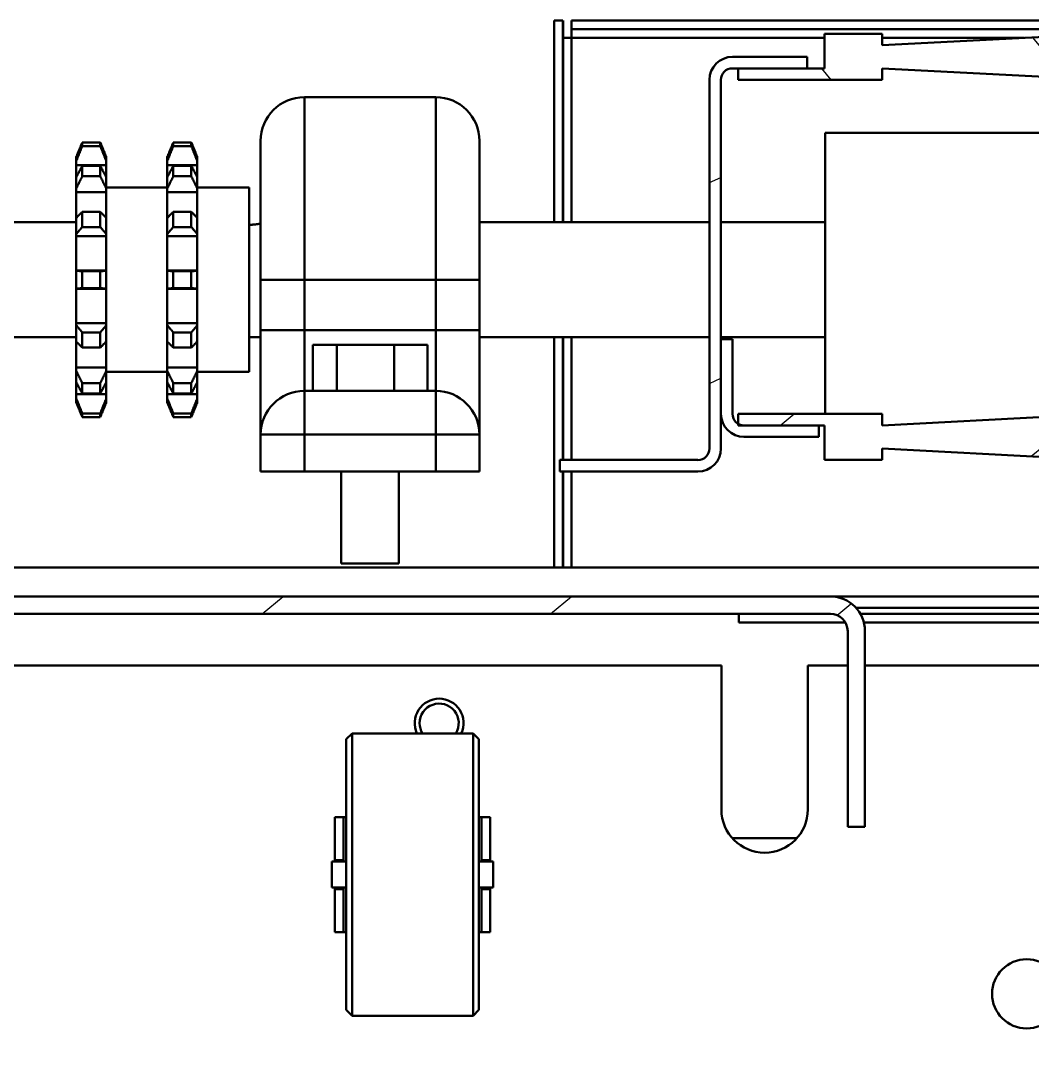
# Model space of a CAD drawing. Header units: millimetres. Extents: x 4915 to 15267, y 4787 to 10268.
# Drawn here: x 5688.2 to 5863.5, y 7438.6 to 7616.7 of the extents above; entities that cross this region are included whole.
import ezdxf

# ---------------------------------------------------------------- set-up
doc = ezdxf.new("R2010")
doc.units = ezdxf.units.MM
doc.layers.add('ハッチング', color=20, linetype='Continuous', lineweight=25)
doc.layers.add('外形線', color=7, linetype='Continuous', lineweight=50)
pattern_1 = [(39.348, (4647.53, 6298.67), (-20.0868, 24.49934), [])]

msp = doc.modelspace()

# ---------------------------------------------------------------- hatches: boundary and pattern name
at = {"layer": 'ハッチング'}
h = msp.add_hatch(dxfattribs=at)
h.set_pattern_fill('ANSI31', color=256, scale=253.44936, angle=84.348, style=0)
h.set_pattern_definition([(129.348, (4647.53, 6298.67), (-24.49934, -20.0868), [])])
h.paths.add_polyline_path([(5875.35, 7606.43), (5875.35, 7614.42), (5837.44, 7612.42), (5837.44, 7614.42), (5827.46, 7614.42), (5827.46, 7608.43), (5812.49, 7608.43), (5812.49, 7606.43), (5837.44, 7606.43), (5837.44, 7608.43)])
h = msp.add_hatch(dxfattribs=at)
h.set_pattern_fill('ANSI31', color=256, scale=253.44936, angle=-20.652, style=0)
h.set_pattern_definition([(24.348, (4647.53, 6298.67), (-13.06145, 28.8634), [])])
h.paths.add_polyline_path([(5807.5, 7542.57), (5806.92, 7541.16), (5805.51, 7540.58), (5781.56, 7540.58), (5781.56, 7538.58), (5805.51, 7538.58), (5807.5, 7539.12), (5808.96, 7540.58), (5809.5, 7542.57), (5809.5, 7606.43), (5810.08, 7607.84), (5811.49, 7608.43), (5824.46, 7608.43), (5824.46, 7610.43), (5811.49, 7610.43), (5809.5, 7609.89), (5808.04, 7608.43), (5807.5, 7606.43)])
h = msp.add_hatch(dxfattribs=at)
h.set_pattern_fill('ANSI31', color=256, scale=253.44936, angle=-5.652, style=0)
h.set_pattern_definition(pattern_1)
h.paths.add_polyline_path([(5875.35, 7540.58), (5875.35, 7548.56), (5837.44, 7546.56), (5837.44, 7548.56), (5812.49, 7548.56), (5812.49, 7546.56), (5827.46, 7546.56), (5827.46, 7540.58), (5837.44, 7540.58), (5837.44, 7542.57)])
h = msp.add_hatch(dxfattribs=at)
h.set_pattern_fill('ANSI31', color=256, scale=253.44936, angle=-5.652, style=0)
h.set_pattern_definition(pattern_1)
h.paths.add_polyline_path([(5294.31, 7510.94), (5294.35, 7511.41), (5294.46, 7511.87), (5294.64, 7512.3), (5294.89, 7512.7), (5295.19, 7513.06), (5295.55, 7513.36), (5295.96, 7513.61), (5296.39, 7513.79), (5296.85, 7513.9), (5297.32, 7513.93), (5828.46, 7513.93), (5829.95, 7513.53), (5831.05, 7512.44), (5831.45, 7510.94), (5831.45, 7477.01), (5834.44, 7477.01), (5834.44, 7510.94), (5833.99, 7513.23), (5832.69, 7515.17), (5830.75, 7516.47), (5828.46, 7516.93), (5297.32, 7516.93), (5296.38, 7516.85), (5295.46, 7516.63), (5294.59, 7516.28), (5293.78, 7515.78), (5293.06, 7515.17), (5292.45, 7514.46), (5291.96, 7513.66), (5291.6, 7512.79), (5291.38, 7511.88), (5291.3, 7510.94), (5291.3, 7423.13), (5291.38, 7422.19), (5291.6, 7421.28), (5291.96, 7420.41), (5292.45, 7419.61), (5293.06, 7418.9), (5293.78, 7418.29), (5294.59, 7417.8), (5295.46, 7417.44), (5296.38, 7417.22), (5297.32, 7417.14), (5331.43, 7417.14), (5331.43, 7420.14), (5297.32, 7420.14), (5296.85, 7420.17), (5296.39, 7420.28), (5295.96, 7420.46), (5295.55, 7420.71), (5295.19, 7421.01), (5294.89, 7421.37), (5294.64, 7421.77), (5294.46, 7422.21), (5294.35, 7422.66), (5294.31, 7423.13)])

# ---------------------------------------------------------------- linework, layer by layer
at = {"layer": '外形線'}
for p, q in [((5780.63, 7581.79), (5780.63, 7616.71)), ((5780.63, 7616.71), (5782.13, 7616.71)), ((5782.13, 7616.71), (5782.13, 7581.79)), ((5782.14, 7613.72), (5782.14, 7616.71)), ((5783.62, 7616.71), (5783.62, 7615.21)), ((5783.62, 7616.71), (5927.31, 7616.71)), ((5783.63, 7613.72), (5782.14, 7613.72)), ((5782.14, 7581.79), (5782.14, 7613.72)), ((5783.62, 7615.21), (5927.31, 7615.21)), ((5783.63, 7613.72), (5783.63, 7581.79)), ((5827.46, 7613.72), (5783.63, 7613.72)), ((5827.46, 7614.42), (5827.46, 7608.43)), ((5837.44, 7614.42), (5827.46, 7614.42)), ((5837.44, 7612.42), (5837.44, 7614.42)), ((5875.35, 7614.42), (5837.44, 7612.42)), ((5862.07, 7613.72), (5837.44, 7613.72)), ((5824.46, 7610.43), (5811.49, 7610.43)), ((5824.46, 7608.43), (5824.46, 7610.43)), ((5811.49, 7608.43), (5824.46, 7608.43)), ((5812.49, 7608.43), (5812.49, 7606.43)), ((5827.46, 7608.43), (5812.49, 7608.43)), ((5837.44, 7608.43), (5875.35, 7606.43)), ((5837.44, 7606.43), (5837.44, 7608.43)), ((5807.5, 7606.43), (5807.5, 7542.57)), ((5809.5, 7542.57), (5809.5, 7606.43)), ((5812.49, 7606.43), (5837.44, 7606.43)), ((5760.08, 7603.44), (5737.33, 7603.44)), ((5737.33, 7603.44), (5737.33, 7571.81)), ((5760.08, 7571.81), (5760.08, 7603.44)), ((5729.75, 7571.81), (5729.75, 7595.86)), ((5767.67, 7595.86), (5767.67, 7571.81)), ((5827.54, 7548.56), (5827.54, 7597.25)), ((5827.54, 7597.25), (5877.43, 7597.25)), ((5698.86, 7594.96), (5698.86, 7595.61)), ((5701.97, 7595.61), (5698.86, 7595.61)), ((5698.86, 7594.96), (5701.97, 7594.96)), ((5701.97, 7594.96), (5701.97, 7595.61)), ((5714.62, 7594.96), (5714.62, 7595.61)), ((5717.74, 7595.61), (5714.62, 7595.61)), ((5714.62, 7594.96), (5717.74, 7594.96)), ((5717.74, 7594.96), (5717.74, 7595.61)), ((5697.82, 7592.4), (5697.82, 7593.09)), ((5697.82, 7591.64), (5697.82, 7592.4)), ((5703.01, 7592.4), (5703.01, 7593.09)), ((5703.01, 7592.4), (5703.01, 7591.64)), ((5713.58, 7592.4), (5713.58, 7593.09)), ((5713.58, 7591.64), (5713.58, 7592.4)), ((5718.77, 7592.4), (5718.77, 7593.09)), ((5718.77, 7592.4), (5718.77, 7591.64)), ((5697.82, 7591.64), (5703.01, 7591.64)), ((5697.82, 7589.57), (5697.82, 7591.64)), ((5698.86, 7589.73), (5698.86, 7591.55)), ((5701.97, 7591.55), (5698.86, 7591.55)), ((5701.97, 7589.73), (5701.97, 7591.55)), ((5703.01, 7591.64), (5703.01, 7589.57)), ((5713.58, 7591.64), (5718.77, 7591.64)), ((5713.58, 7589.57), (5713.58, 7591.64)), ((5714.62, 7589.73), (5714.62, 7591.55)), ((5717.74, 7591.55), (5714.62, 7591.55)), ((5717.74, 7589.73), (5717.74, 7591.55)), ((5718.77, 7591.64), (5718.77, 7589.57)), ((5697.82, 7587.63), (5697.82, 7589.57)), ((5698.86, 7589.73), (5701.97, 7589.73)), ((5703.01, 7587.63), (5703.01, 7589.57)), ((5713.58, 7587.63), (5713.58, 7589.57)), ((5714.62, 7589.73), (5717.74, 7589.73)), ((5718.77, 7587.63), (5718.77, 7589.57)), ((5697.82, 7587), (5697.82, 7587.63)), ((5697.82, 7587), (5703.01, 7587)), ((5697.82, 7582.53), (5697.82, 7587)), ((5703.01, 7587.77), (5713.58, 7587.77)), ((5703.01, 7587.63), (5703.01, 7587)), ((5703.01, 7587), (5703.01, 7582.53)), ((5713.58, 7587), (5713.58, 7587.63)), ((5713.58, 7587), (5718.77, 7587)), ((5713.58, 7582.53), (5713.58, 7587)), ((5718.77, 7587.77), (5727.75, 7587.77)), ((5718.77, 7587.63), (5718.77, 7587)), ((5718.77, 7587), (5718.77, 7582.53)), ((5727.75, 7555.84), (5727.75, 7587.77)), ((5698.86, 7580.94), (5698.86, 7583.57)), ((5701.97, 7583.57), (5698.86, 7583.57)), ((5701.97, 7580.94), (5701.97, 7583.57)), ((5714.62, 7580.94), (5714.62, 7583.57)), ((5717.74, 7583.57), (5714.62, 7583.57)), ((5717.74, 7580.94), (5717.74, 7583.57)), ((5655.91, 7581.79), (5697.82, 7581.79)), ((5697.82, 7579.72), (5697.82, 7582.53)), ((5703.01, 7579.72), (5703.01, 7582.53)), ((5713.58, 7579.72), (5713.58, 7582.53)), ((5718.77, 7579.72), (5718.77, 7582.53)), ((5767.67, 7581.79), (5807.5, 7581.79)), ((5809.5, 7581.79), (5827.54, 7581.79)), ((5698.86, 7580.94), (5701.97, 7580.94)), ((5714.62, 7580.94), (5717.74, 7580.94)), ((5697.82, 7579.36), (5697.82, 7579.72)), ((5697.82, 7579.36), (5703.01, 7579.36)), ((5697.82, 7573.39), (5697.82, 7579.36)), ((5703.01, 7579.72), (5703.01, 7579.36)), ((5703.01, 7579.36), (5703.01, 7573.39)), ((5713.58, 7579.36), (5713.58, 7579.72)), ((5713.58, 7579.36), (5718.77, 7579.36)), ((5713.58, 7573.39), (5713.58, 7579.36)), ((5718.77, 7579.72), (5718.77, 7579.36)), ((5718.77, 7579.36), (5718.77, 7573.39)), ((5697.82, 7573.39), (5703.01, 7573.39)), ((5697.82, 7570.25), (5697.82, 7573.37)), ((5698.86, 7570.35), (5698.86, 7573.27)), ((5701.97, 7573.27), (5698.86, 7573.27)), ((5701.97, 7570.35), (5701.97, 7573.27)), ((5703.01, 7570.25), (5703.01, 7573.37)), ((5713.58, 7573.39), (5718.77, 7573.39)), ((5713.58, 7570.25), (5713.58, 7573.37)), ((5714.62, 7570.35), (5714.62, 7573.27)), ((5717.74, 7573.27), (5714.62, 7573.27)), ((5717.74, 7570.35), (5717.74, 7573.27)), ((5718.77, 7570.25), (5718.77, 7573.37)), ((5729.75, 7571.81), (5729.75, 7563.09)), ((5737.33, 7571.81), (5729.75, 7571.81)), ((5760.08, 7571.81), (5737.33, 7571.81)), ((5737.33, 7563.09), (5737.33, 7571.81)), ((5760.08, 7571.81), (5760.08, 7563.09)), ((5760.08, 7571.81), (5767.67, 7571.81)), ((5767.67, 7563.09), (5767.67, 7571.81)), ((5697.82, 7570.22), (5703.01, 7570.22)), ((5697.82, 7564.26), (5697.82, 7570.22)), ((5698.86, 7570.35), (5701.97, 7570.35)), ((5703.01, 7570.22), (5703.01, 7564.26)), ((5713.58, 7570.22), (5718.77, 7570.22)), ((5713.58, 7564.26), (5713.58, 7570.22)), ((5714.62, 7570.35), (5717.74, 7570.35)), ((5718.77, 7570.22), (5718.77, 7564.26)), ((5697.82, 7564.26), (5703.01, 7564.26)), ((5697.82, 7563.89), (5697.82, 7564.26)), ((5697.82, 7561.09), (5697.82, 7563.89)), ((5703.01, 7564.26), (5703.01, 7563.89)), ((5703.01, 7561.09), (5703.01, 7563.89)), ((5713.58, 7564.26), (5718.77, 7564.26)), ((5713.58, 7563.89), (5713.58, 7564.26)), ((5713.58, 7561.09), (5713.58, 7563.89)), ((5718.77, 7564.26), (5718.77, 7563.89)), ((5718.77, 7561.09), (5718.77, 7563.89)), ((5698.86, 7560.04), (5698.86, 7562.67)), ((5701.97, 7562.67), (5698.86, 7562.67)), ((5701.97, 7560.04), (5701.97, 7562.67)), ((5714.62, 7560.04), (5714.62, 7562.67)), ((5717.74, 7562.67), (5714.62, 7562.67)), ((5717.74, 7560.04), (5717.74, 7562.67)), ((5729.75, 7563.09), (5729.75, 7544.97)), ((5737.33, 7563.09), (5729.75, 7563.09)), ((5760.08, 7563.09), (5737.33, 7563.09)), ((5737.33, 7552.55), (5737.33, 7563.09)), ((5760.08, 7563.09), (5760.08, 7552.55)), ((5760.08, 7563.09), (5767.67, 7563.09)), ((5767.67, 7544.97), (5767.67, 7563.09)), ((5595.04, 7561.83), (5697.82, 7561.83)), ((5697.82, 7556.61), (5697.82, 7561.09)), ((5703.01, 7561.09), (5703.01, 7556.61)), ((5713.58, 7556.61), (5713.58, 7561.09)), ((5718.77, 7561.09), (5718.77, 7556.61)), ((5727.75, 7561.83), (5729.75, 7561.83)), ((5738.77, 7552.55), (5738.77, 7560.53)), ((5742.93, 7560.53), (5738.77, 7560.53)), ((5752.87, 7560.53), (5742.93, 7560.53)), ((5742.93, 7552.55), (5742.93, 7560.53)), ((5752.87, 7552.55), (5752.87, 7560.53)), ((5758.64, 7560.53), (5752.87, 7560.53)), ((5758.64, 7552.55), (5758.64, 7560.53)), ((5767.67, 7561.83), (5807.5, 7561.83)), ((5780.63, 7521.92), (5780.63, 7561.83)), ((5782.12, 7561.83), (5782.12, 7540.58)), ((5782.14, 7540.58), (5782.14, 7561.83)), ((5783.63, 7561.83), (5783.63, 7540.58)), ((5809.5, 7561.83), (5827.54, 7561.83)), ((5809.5, 7561.53), (5809.5, 7548.56)), ((5811.49, 7561.53), (5809.5, 7561.53)), ((5811.49, 7548.56), (5811.49, 7561.53)), ((5698.86, 7560.04), (5701.97, 7560.04)), ((5714.62, 7560.04), (5717.74, 7560.04)), ((5697.82, 7556.61), (5703.01, 7556.61)), ((5697.82, 7555.99), (5697.82, 7556.61)), ((5703.01, 7556.61), (5703.01, 7555.99)), ((5713.58, 7556.61), (5718.77, 7556.61)), ((5713.58, 7555.99), (5713.58, 7556.61)), ((5718.77, 7556.61), (5718.77, 7555.99)), ((5697.82, 7554.05), (5697.82, 7555.99)), ((5703.01, 7554.05), (5703.01, 7555.99)), ((5703.01, 7555.84), (5713.58, 7555.84)), ((5713.58, 7554.05), (5713.58, 7555.99)), ((5718.77, 7554.05), (5718.77, 7555.99)), ((5718.77, 7555.84), (5727.75, 7555.84)), ((5697.82, 7551.98), (5697.82, 7554.05)), ((5698.86, 7552.07), (5698.86, 7553.89)), ((5701.97, 7553.89), (5698.86, 7553.89)), ((5701.97, 7552.07), (5701.97, 7553.89)), ((5703.01, 7554.05), (5703.01, 7551.98)), ((5713.58, 7551.98), (5713.58, 7554.05)), ((5714.62, 7552.07), (5714.62, 7553.89)), ((5717.74, 7553.89), (5714.62, 7553.89)), ((5717.74, 7552.07), (5717.74, 7553.89)), ((5718.77, 7554.05), (5718.77, 7551.98)), ((5697.82, 7551.98), (5703.01, 7551.98)), ((5697.82, 7551.22), (5697.82, 7551.98)), ((5698.86, 7552.07), (5701.97, 7552.07)), ((5703.01, 7551.98), (5703.01, 7551.22)), ((5713.58, 7551.98), (5718.77, 7551.98)), ((5713.58, 7551.22), (5713.58, 7551.98)), ((5714.62, 7552.07), (5717.74, 7552.07)), ((5718.77, 7551.98), (5718.77, 7551.22)), ((5737.33, 7552.55), (5737.33, 7544.97)), ((5745.54, 7552.55), (5737.33, 7552.55)), ((5752.87, 7552.55), (5745.54, 7552.55)), ((5753.36, 7552.55), (5752.87, 7552.55)), ((5760.08, 7552.55), (5753.36, 7552.55)), ((5760.08, 7544.97), (5760.08, 7552.55)), ((5697.82, 7550.52), (5697.82, 7551.22)), ((5703.01, 7550.52), (5703.01, 7551.22)), ((5713.58, 7550.52), (5713.58, 7551.22)), ((5718.77, 7550.52), (5718.77, 7551.22)), ((5698.86, 7548), (5698.86, 7548.65)), ((5701.97, 7548.65), (5698.86, 7548.65)), ((5698.86, 7548), (5701.97, 7548)), ((5701.97, 7548), (5701.97, 7548.65)), ((5714.62, 7548), (5714.62, 7548.65)), ((5717.74, 7548.65), (5714.62, 7548.65)), ((5714.62, 7548), (5717.74, 7548)), ((5717.74, 7548), (5717.74, 7548.65)), ((5812.49, 7548.56), (5812.49, 7546.56)), ((5837.44, 7548.56), (5812.49, 7548.56)), ((5837.44, 7546.56), (5837.44, 7548.56)), ((5875.35, 7548.56), (5837.44, 7546.56)), ((5812.49, 7546.56), (5827.46, 7546.56)), ((5826.46, 7546.56), (5813.49, 7546.56)), ((5826.46, 7544.57), (5826.46, 7546.56)), ((5827.46, 7546.56), (5827.46, 7540.58)), ((5729.75, 7544.97), (5729.75, 7538.58)), ((5737.33, 7544.97), (5729.75, 7544.97)), ((5737.33, 7538.58), (5737.33, 7544.97)), ((5737.33, 7544.97), (5760.08, 7544.97)), ((5760.08, 7544.97), (5760.08, 7538.58)), ((5767.67, 7544.97), (5760.08, 7544.97)), ((5767.67, 7538.58), (5767.67, 7544.97)), ((5813.49, 7544.57), (5826.46, 7544.57)), ((5837.44, 7542.57), (5875.35, 7540.58)), ((5837.44, 7540.58), (5837.44, 7542.57)), ((5781.56, 7540.58), (5781.56, 7538.58)), ((5805.51, 7540.58), (5781.56, 7540.58)), ((5827.46, 7540.58), (5837.44, 7540.58)), ((5737.33, 7538.58), (5729.75, 7538.58)), ((5760.08, 7538.58), (5737.33, 7538.58)), ((5743.72, 7538.58), (5743.72, 7522.62)), ((5753.7, 7538.58), (5753.7, 7522.62)), ((5767.67, 7538.58), (5760.08, 7538.58)), ((5781.56, 7538.58), (5805.51, 7538.58)), ((5782.12, 7538.58), (5782.12, 7521.92)), ((5782.14, 7521.92), (5782.14, 7538.58)), ((5783.63, 7538.58), (5783.63, 7521.92)), ((5194.98, 7521.92), (6266.58, 7521.92)), ((5753.7, 7522.62), (5743.72, 7522.62)), ((5780.63, 7521.92), (5782.12, 7521.92)), ((5828.46, 7516.93), (5297.32, 7516.93)), ((5914.35, 7516.93), (5828.46, 7516.93)), ((5297.32, 7513.93), (5828.46, 7513.93)), ((5812.57, 7513.93), (5812.57, 7512.44)), ((5832.92, 7514.93), (5909.89, 7514.93)), ((5909.16, 7513.93), (5833.64, 7513.93)), ((5812.57, 7512.44), (5831.05, 7512.44)), ((5834.25, 7512.44), (5908.55, 7512.44)), ((5831.45, 7510.94), (5831.45, 7477.01)), ((5834.44, 7477.01), (5834.44, 7510.94)), ((5425.41, 7504.95), (5809.58, 7504.95)), ((5809.58, 7480.01), (5809.58, 7504.95)), ((5824.54, 7504.95), (5831.45, 7504.95)), ((5824.54, 7504.95), (5824.54, 7480.01)), ((5834.44, 7504.95), (5887.41, 7504.95)), ((5744.59, 7492.18), (5745.59, 7493.18)), ((5745.59, 7493.18), (5745.59, 7444.29)), ((5745.59, 7493.18), (5766.55, 7493.18)), ((5766.55, 7444.29), (5766.55, 7493.18)), ((5767.54, 7492.18), (5766.55, 7493.18)), ((5744.59, 7445.28), (5744.59, 7492.18)), ((5767.54, 7492.18), (5767.54, 7445.28)), ((5742.6, 7478.71), (5742.6, 7471.23)), ((5744.09, 7478.71), (5742.6, 7478.71)), ((5744.09, 7478.71), (5744.09, 7471.23)), ((5744.59, 7478.71), (5744.09, 7478.71)), ((5768.04, 7478.71), (5767.54, 7478.71)), ((5769.54, 7478.71), (5768.04, 7478.71)), ((5768.04, 7478.71), (5768.04, 7471.23)), ((5769.54, 7478.71), (5769.54, 7471.23)), ((5831.45, 7477.01), (5834.44, 7477.01)), ((5822.64, 7475.02), (5811.48, 7475.02)), ((5742.6, 7471.23), (5744.09, 7471.23)), ((5742.6, 7470.98), (5742.6, 7471.23)), ((5744.09, 7471.23), (5744.09, 7470.98)), ((5768.04, 7471.23), (5769.54, 7471.23)), ((5768.04, 7470.98), (5768.04, 7471.23)), ((5769.54, 7471.23), (5769.54, 7470.98)), ((5742.1, 7466.49), (5742.1, 7470.98)), ((5744.59, 7470.98), (5742.1, 7470.98)), ((5770.04, 7470.98), (5767.54, 7470.98)), ((5770.04, 7470.98), (5770.04, 7466.49)), ((5742.1, 7466.49), (5744.59, 7466.49)), ((5742.6, 7466.24), (5742.6, 7466.49)), ((5742.6, 7466.24), (5742.6, 7458.75)), ((5744.09, 7466.24), (5742.6, 7466.24)), ((5744.09, 7466.49), (5744.09, 7466.24)), ((5744.09, 7466.24), (5744.09, 7458.75)), ((5767.54, 7466.49), (5770.04, 7466.49)), ((5768.04, 7466.24), (5768.04, 7466.49)), ((5768.04, 7466.24), (5768.04, 7458.75)), ((5769.54, 7466.24), (5768.04, 7466.24)), ((5769.54, 7466.49), (5769.54, 7466.24)), ((5769.54, 7466.24), (5769.54, 7458.75)), ((5742.6, 7458.75), (5744.09, 7458.75)), ((5744.59, 7458.75), (5744.09, 7458.75)), ((5768.04, 7458.75), (5767.54, 7458.75)), ((5768.04, 7458.75), (5769.54, 7458.75)), ((5744.59, 7445.28), (5745.59, 7444.29)), ((5767.54, 7445.28), (5766.55, 7444.29)), ((5745.59, 7444.29), (5766.55, 7444.29))]:
    msp.add_line(p, q, dxfattribs=at).dxf.unprotected_set("ltscale", 0)
for points in [[(5698.86, 7595.61), (5698.81, 7595.5), (5698.77, 7595.39), (5698.72, 7595.28), (5698.68, 7595.17), (5698.63, 7595.06), (5698.59, 7594.96), (5698.54, 7594.85), (5698.5, 7594.74), (5698.45, 7594.63), (5698.41, 7594.53), (5698.37, 7594.42), (5698.32, 7594.32), (5698.28, 7594.21), (5698.24, 7594.11), (5698.19, 7594.01), (5698.15, 7593.9), (5698.11, 7593.8), (5698.07, 7593.7), (5698.03, 7593.6), (5697.98, 7593.49), (5697.94, 7593.39), (5697.9, 7593.29), (5697.86, 7593.19), (5697.82, 7593.09)], [(5697.82, 7592.4), (5697.86, 7592.5), (5697.9, 7592.6), (5697.94, 7592.71), (5697.98, 7592.81), (5698.03, 7592.91), (5698.07, 7593.01), (5698.11, 7593.12), (5698.15, 7593.22), (5698.19, 7593.33), (5698.24, 7593.43), (5698.28, 7593.54), (5698.32, 7593.65), (5698.37, 7593.75), (5698.41, 7593.86), (5698.45, 7593.97), (5698.5, 7594.08), (5698.54, 7594.19), (5698.59, 7594.3), (5698.63, 7594.41), (5698.68, 7594.52), (5698.72, 7594.63), (5698.77, 7594.74), (5698.81, 7594.85), (5698.86, 7594.96)], [(5703.01, 7593.09), (5702.97, 7593.19), (5702.93, 7593.29), (5702.88, 7593.39), (5702.84, 7593.49), (5702.8, 7593.6), (5702.76, 7593.7), (5702.72, 7593.8), (5702.68, 7593.9), (5702.63, 7594.01), (5702.59, 7594.11), (5702.55, 7594.21), (5702.5, 7594.32), (5702.46, 7594.42), (5702.42, 7594.53), (5702.37, 7594.63), (5702.33, 7594.74), (5702.29, 7594.85), (5702.24, 7594.96), (5702.2, 7595.06), (5702.15, 7595.17), (5702.11, 7595.28), (5702.06, 7595.39), (5702.02, 7595.5), (5701.97, 7595.61)], [(5701.97, 7594.96), (5702.02, 7594.85), (5702.06, 7594.74), (5702.11, 7594.63), (5702.15, 7594.52), (5702.2, 7594.41), (5702.24, 7594.3), (5702.29, 7594.19), (5702.33, 7594.08), (5702.37, 7593.97), (5702.42, 7593.86), (5702.46, 7593.75), (5702.5, 7593.65), (5702.55, 7593.54), (5702.59, 7593.43), (5702.63, 7593.33), (5702.68, 7593.22), (5702.72, 7593.12), (5702.76, 7593.01), (5702.8, 7592.91), (5702.84, 7592.81), (5702.88, 7592.71), (5702.93, 7592.6), (5702.97, 7592.5), (5703.01, 7592.4)], [(5714.62, 7595.61), (5714.58, 7595.5), (5714.53, 7595.39), (5714.49, 7595.28), (5714.44, 7595.17), (5714.4, 7595.06), (5714.35, 7594.96), (5714.31, 7594.85), (5714.26, 7594.74), (5714.22, 7594.63), (5714.18, 7594.53), (5714.13, 7594.42), (5714.09, 7594.32), (5714.05, 7594.21), (5714, 7594.11), (5713.96, 7594.01), (5713.92, 7593.9), (5713.88, 7593.8), (5713.83, 7593.7), (5713.79, 7593.6), (5713.75, 7593.49), (5713.71, 7593.39), (5713.67, 7593.29), (5713.63, 7593.19), (5713.58, 7593.09)], [(5713.58, 7592.4), (5713.63, 7592.5), (5713.67, 7592.6), (5713.71, 7592.71), (5713.75, 7592.81), (5713.79, 7592.91), (5713.83, 7593.01), (5713.88, 7593.12), (5713.92, 7593.22), (5713.96, 7593.33), (5714, 7593.43), (5714.05, 7593.54), (5714.09, 7593.65), (5714.13, 7593.75), (5714.18, 7593.86), (5714.22, 7593.97), (5714.26, 7594.08), (5714.31, 7594.19), (5714.35, 7594.3), (5714.4, 7594.41), (5714.44, 7594.52), (5714.49, 7594.63), (5714.53, 7594.74), (5714.58, 7594.85), (5714.62, 7594.96)], [(5718.77, 7593.09), (5718.73, 7593.19), (5718.69, 7593.29), (5718.65, 7593.39), (5718.61, 7593.49), (5718.57, 7593.6), (5718.53, 7593.7), (5718.48, 7593.8), (5718.44, 7593.9), (5718.4, 7594.01), (5718.36, 7594.11), (5718.31, 7594.21), (5718.27, 7594.32), (5718.23, 7594.42), (5718.18, 7594.53), (5718.14, 7594.63), (5718.1, 7594.74), (5718.05, 7594.85), (5718.01, 7594.96), (5717.96, 7595.06), (5717.92, 7595.17), (5717.87, 7595.28), (5717.83, 7595.39), (5717.78, 7595.5), (5717.74, 7595.61)], [(5717.74, 7594.96), (5717.78, 7594.85), (5717.83, 7594.74), (5717.87, 7594.63), (5717.92, 7594.52), (5717.96, 7594.41), (5718.01, 7594.3), (5718.05, 7594.19), (5718.1, 7594.08), (5718.14, 7593.97), (5718.18, 7593.86), (5718.23, 7593.75), (5718.27, 7593.65), (5718.31, 7593.54), (5718.36, 7593.43), (5718.4, 7593.33), (5718.44, 7593.22), (5718.48, 7593.12), (5718.53, 7593.01), (5718.57, 7592.91), (5718.61, 7592.81), (5718.65, 7592.71), (5718.69, 7592.6), (5718.73, 7592.5), (5718.77, 7592.4)], [(5698.86, 7591.55), (5698.81, 7591.46), (5698.77, 7591.37), (5698.72, 7591.29), (5698.68, 7591.2), (5698.63, 7591.12), (5698.59, 7591.03), (5698.54, 7590.95), (5698.5, 7590.86), (5698.45, 7590.78), (5698.41, 7590.7), (5698.37, 7590.61), (5698.32, 7590.53), (5698.28, 7590.45), (5698.24, 7590.37), (5698.19, 7590.29), (5698.15, 7590.21), (5698.11, 7590.12), (5698.07, 7590.04), (5698.03, 7589.96), (5697.98, 7589.88), (5697.94, 7589.81), (5697.9, 7589.73), (5697.86, 7589.65), (5697.82, 7589.57)], [(5703.01, 7589.57), (5702.97, 7589.65), (5702.93, 7589.73), (5702.88, 7589.81), (5702.84, 7589.88), (5702.8, 7589.96), (5702.76, 7590.04), (5702.72, 7590.12), (5702.68, 7590.21), (5702.63, 7590.29), (5702.59, 7590.37), (5702.55, 7590.45), (5702.5, 7590.53), (5702.46, 7590.61), (5702.42, 7590.7), (5702.37, 7590.78), (5702.33, 7590.86), (5702.29, 7590.95), (5702.24, 7591.03), (5702.2, 7591.12), (5702.15, 7591.2), (5702.11, 7591.29), (5702.06, 7591.37), (5702.02, 7591.46), (5701.97, 7591.55)], [(5714.62, 7591.55), (5714.58, 7591.46), (5714.53, 7591.37), (5714.49, 7591.29), (5714.44, 7591.2), (5714.4, 7591.12), (5714.35, 7591.03), (5714.31, 7590.95), (5714.26, 7590.86), (5714.22, 7590.78), (5714.18, 7590.7), (5714.13, 7590.61), (5714.09, 7590.53), (5714.05, 7590.45), (5714, 7590.37), (5713.96, 7590.29), (5713.92, 7590.21), (5713.88, 7590.12), (5713.83, 7590.04), (5713.79, 7589.96), (5713.75, 7589.88), (5713.71, 7589.81), (5713.67, 7589.73), (5713.63, 7589.65), (5713.58, 7589.57)], [(5718.77, 7589.57), (5718.73, 7589.65), (5718.69, 7589.73), (5718.65, 7589.81), (5718.61, 7589.88), (5718.57, 7589.96), (5718.53, 7590.04), (5718.48, 7590.12), (5718.44, 7590.21), (5718.4, 7590.29), (5718.36, 7590.37), (5718.31, 7590.45), (5718.27, 7590.53), (5718.23, 7590.61), (5718.18, 7590.7), (5718.14, 7590.78), (5718.1, 7590.86), (5718.05, 7590.95), (5718.01, 7591.03), (5717.96, 7591.12), (5717.92, 7591.2), (5717.87, 7591.29), (5717.83, 7591.37), (5717.78, 7591.46), (5717.74, 7591.55)], [(5697.82, 7587.63), (5697.86, 7587.71), (5697.9, 7587.8), (5697.94, 7587.88), (5697.98, 7587.96), (5698.03, 7588.05), (5698.07, 7588.13), (5698.11, 7588.22), (5698.15, 7588.3), (5698.19, 7588.39), (5698.24, 7588.48), (5698.28, 7588.56), (5698.32, 7588.65), (5698.37, 7588.74), (5698.41, 7588.82), (5698.45, 7588.91), (5698.5, 7589), (5698.54, 7589.09), (5698.59, 7589.18), (5698.63, 7589.27), (5698.68, 7589.36), (5698.72, 7589.45), (5698.77, 7589.54), (5698.81, 7589.64), (5698.86, 7589.73)], [(5701.97, 7589.73), (5702.02, 7589.64), (5702.06, 7589.54), (5702.11, 7589.45), (5702.15, 7589.36), (5702.2, 7589.27), (5702.24, 7589.18), (5702.29, 7589.09), (5702.33, 7589), (5702.37, 7588.91), (5702.42, 7588.82), (5702.46, 7588.74), (5702.5, 7588.65), (5702.55, 7588.56), (5702.59, 7588.48), (5702.63, 7588.39), (5702.68, 7588.3), (5702.72, 7588.22), (5702.76, 7588.13), (5702.8, 7588.05), (5702.84, 7587.96), (5702.88, 7587.88), (5702.93, 7587.8), (5702.97, 7587.71), (5703.01, 7587.63)], [(5713.58, 7587.63), (5713.63, 7587.71), (5713.67, 7587.8), (5713.71, 7587.88), (5713.75, 7587.96), (5713.79, 7588.05), (5713.83, 7588.13), (5713.88, 7588.22), (5713.92, 7588.3), (5713.96, 7588.39), (5714, 7588.48), (5714.05, 7588.56), (5714.09, 7588.65), (5714.13, 7588.74), (5714.18, 7588.82), (5714.22, 7588.91), (5714.26, 7589), (5714.31, 7589.09), (5714.35, 7589.18), (5714.4, 7589.27), (5714.44, 7589.36), (5714.49, 7589.45), (5714.53, 7589.54), (5714.58, 7589.64), (5714.62, 7589.73)], [(5717.74, 7589.73), (5717.78, 7589.64), (5717.83, 7589.54), (5717.87, 7589.45), (5717.92, 7589.36), (5717.96, 7589.27), (5718.01, 7589.18), (5718.05, 7589.09), (5718.1, 7589), (5718.14, 7588.91), (5718.18, 7588.82), (5718.23, 7588.74), (5718.27, 7588.65), (5718.31, 7588.56), (5718.36, 7588.48), (5718.4, 7588.39), (5718.44, 7588.3), (5718.48, 7588.22), (5718.53, 7588.13), (5718.57, 7588.05), (5718.61, 7587.96), (5718.65, 7587.88), (5718.69, 7587.8), (5718.73, 7587.71), (5718.77, 7587.63)], [(5698.86, 7583.57), (5698.81, 7583.53), (5698.77, 7583.48), (5698.72, 7583.44), (5698.68, 7583.39), (5698.63, 7583.35), (5698.59, 7583.3), (5698.54, 7583.26), (5698.5, 7583.21), (5698.45, 7583.17), (5698.41, 7583.12), (5698.37, 7583.08), (5698.32, 7583.04), (5698.28, 7582.99), (5698.24, 7582.95), (5698.19, 7582.91), (5698.15, 7582.86), (5698.11, 7582.82), (5698.07, 7582.78), (5698.03, 7582.74), (5697.98, 7582.7), (5697.94, 7582.65), (5697.9, 7582.61), (5697.86, 7582.57), (5697.82, 7582.53)], [(5703.01, 7582.53), (5702.97, 7582.57), (5702.93, 7582.61), (5702.88, 7582.65), (5702.84, 7582.7), (5702.8, 7582.74), (5702.76, 7582.78), (5702.72, 7582.82), (5702.68, 7582.86), (5702.63, 7582.91), (5702.59, 7582.95), (5702.55, 7582.99), (5702.5, 7583.04), (5702.46, 7583.08), (5702.42, 7583.12), (5702.37, 7583.17), (5702.33, 7583.21), (5702.29, 7583.26), (5702.24, 7583.3), (5702.2, 7583.35), (5702.15, 7583.39), (5702.11, 7583.44), (5702.06, 7583.48), (5702.02, 7583.53), (5701.97, 7583.57)], [(5714.62, 7583.57), (5714.58, 7583.53), (5714.53, 7583.48), (5714.49, 7583.44), (5714.44, 7583.39), (5714.4, 7583.35), (5714.35, 7583.3), (5714.31, 7583.26), (5714.26, 7583.21), (5714.22, 7583.17), (5714.18, 7583.12), (5714.13, 7583.08), (5714.09, 7583.04), (5714.05, 7582.99), (5714, 7582.95), (5713.96, 7582.91), (5713.92, 7582.86), (5713.88, 7582.82), (5713.83, 7582.78), (5713.79, 7582.74), (5713.75, 7582.7), (5713.71, 7582.65), (5713.67, 7582.61), (5713.63, 7582.57), (5713.58, 7582.53)], [(5718.77, 7582.53), (5718.73, 7582.57), (5718.69, 7582.61), (5718.65, 7582.65), (5718.61, 7582.7), (5718.57, 7582.74), (5718.53, 7582.78), (5718.48, 7582.82), (5718.44, 7582.86), (5718.4, 7582.91), (5718.36, 7582.95), (5718.31, 7582.99), (5718.27, 7583.04), (5718.23, 7583.08), (5718.18, 7583.12), (5718.14, 7583.17), (5718.1, 7583.21), (5718.05, 7583.26), (5718.01, 7583.3), (5717.96, 7583.35), (5717.92, 7583.39), (5717.87, 7583.44), (5717.83, 7583.48), (5717.78, 7583.53), (5717.74, 7583.57)], [(5729.75, 7581.53), (5729.68, 7581.52), (5729.61, 7581.51), (5729.54, 7581.49), (5729.47, 7581.48), (5729.39, 7581.47), (5729.32, 7581.46), (5729.24, 7581.44), (5729.16, 7581.43), (5729.07, 7581.42), (5728.99, 7581.41), (5728.91, 7581.4), (5728.82, 7581.39), (5728.73, 7581.38), (5728.65, 7581.37), (5728.56, 7581.36), (5728.47, 7581.35), (5728.38, 7581.35), (5728.29, 7581.34), (5728.2, 7581.34), (5728.11, 7581.33), (5728.02, 7581.33), (5727.93, 7581.33), (5727.84, 7581.33), (5727.75, 7581.33)], [(5697.82, 7579.72), (5697.86, 7579.77), (5697.9, 7579.82), (5697.94, 7579.87), (5697.98, 7579.92), (5698.03, 7579.97), (5698.07, 7580.02), (5698.11, 7580.07), (5698.15, 7580.12), (5698.19, 7580.17), (5698.24, 7580.22), (5698.28, 7580.27), (5698.32, 7580.32), (5698.37, 7580.37), (5698.41, 7580.42), (5698.45, 7580.47), (5698.5, 7580.52), (5698.54, 7580.57), (5698.59, 7580.63), (5698.63, 7580.68), (5698.68, 7580.73), (5698.72, 7580.78), (5698.77, 7580.84), (5698.81, 7580.89), (5698.86, 7580.94)], [(5701.97, 7580.94), (5702.02, 7580.89), (5702.06, 7580.84), (5702.11, 7580.78), (5702.15, 7580.73), (5702.2, 7580.68), (5702.24, 7580.63), (5702.29, 7580.57), (5702.33, 7580.52), (5702.37, 7580.47), (5702.42, 7580.42), (5702.46, 7580.37), (5702.5, 7580.32), (5702.55, 7580.27), (5702.59, 7580.22), (5702.63, 7580.17), (5702.68, 7580.12), (5702.72, 7580.07), (5702.76, 7580.02), (5702.8, 7579.97), (5702.84, 7579.92), (5702.88, 7579.87), (5702.93, 7579.82), (5702.97, 7579.77), (5703.01, 7579.72)], [(5713.58, 7579.72), (5713.63, 7579.77), (5713.67, 7579.82), (5713.71, 7579.87), (5713.75, 7579.92), (5713.79, 7579.97), (5713.83, 7580.02), (5713.88, 7580.07), (5713.92, 7580.12), (5713.96, 7580.17), (5714, 7580.22), (5714.05, 7580.27), (5714.09, 7580.32), (5714.13, 7580.37), (5714.18, 7580.42), (5714.22, 7580.47), (5714.26, 7580.52), (5714.31, 7580.57), (5714.35, 7580.63), (5714.4, 7580.68), (5714.44, 7580.73), (5714.49, 7580.78), (5714.53, 7580.84), (5714.58, 7580.89), (5714.62, 7580.94)], [(5717.74, 7580.94), (5717.78, 7580.89), (5717.83, 7580.84), (5717.87, 7580.78), (5717.92, 7580.73), (5717.96, 7580.68), (5718.01, 7580.63), (5718.05, 7580.57), (5718.1, 7580.52), (5718.14, 7580.47), (5718.18, 7580.42), (5718.23, 7580.37), (5718.27, 7580.32), (5718.31, 7580.27), (5718.36, 7580.22), (5718.4, 7580.17), (5718.44, 7580.12), (5718.48, 7580.07), (5718.53, 7580.02), (5718.57, 7579.97), (5718.61, 7579.92), (5718.65, 7579.87), (5718.69, 7579.82), (5718.73, 7579.77), (5718.77, 7579.72)], [(5698.86, 7573.27), (5698.81, 7573.27), (5698.77, 7573.28), (5698.72, 7573.28), (5698.68, 7573.29), (5698.63, 7573.29), (5698.59, 7573.29), (5698.54, 7573.3), (5698.5, 7573.3), (5698.45, 7573.31), (5698.41, 7573.31), (5698.37, 7573.31), (5698.32, 7573.32), (5698.28, 7573.32), (5698.24, 7573.33), (5698.19, 7573.33), (5698.15, 7573.33), (5698.11, 7573.34), (5698.07, 7573.34), (5698.03, 7573.35), (5697.98, 7573.35), (5697.94, 7573.35), (5697.9, 7573.36), (5697.86, 7573.36), (5697.82, 7573.37)], [(5703.01, 7573.37), (5702.97, 7573.36), (5702.93, 7573.36), (5702.88, 7573.35), (5702.84, 7573.35), (5702.8, 7573.35), (5702.76, 7573.34), (5702.72, 7573.34), (5702.68, 7573.33), (5702.63, 7573.33), (5702.59, 7573.33), (5702.55, 7573.32), (5702.5, 7573.32), (5702.46, 7573.31), (5702.42, 7573.31), (5702.37, 7573.31), (5702.33, 7573.3), (5702.29, 7573.3), (5702.24, 7573.29), (5702.2, 7573.29), (5702.15, 7573.29), (5702.11, 7573.28), (5702.06, 7573.28), (5702.02, 7573.27), (5701.97, 7573.27)], [(5714.62, 7573.27), (5714.58, 7573.27), (5714.53, 7573.28), (5714.49, 7573.28), (5714.44, 7573.29), (5714.4, 7573.29), (5714.35, 7573.29), (5714.31, 7573.3), (5714.26, 7573.3), (5714.22, 7573.31), (5714.18, 7573.31), (5714.13, 7573.31), (5714.09, 7573.32), (5714.05, 7573.32), (5714, 7573.33), (5713.96, 7573.33), (5713.92, 7573.33), (5713.88, 7573.34), (5713.83, 7573.34), (5713.79, 7573.35), (5713.75, 7573.35), (5713.71, 7573.35), (5713.67, 7573.36), (5713.63, 7573.36), (5713.58, 7573.37)], [(5718.77, 7573.37), (5718.73, 7573.36), (5718.69, 7573.36), (5718.65, 7573.35), (5718.61, 7573.35), (5718.57, 7573.35), (5718.53, 7573.34), (5718.48, 7573.34), (5718.44, 7573.33), (5718.4, 7573.33), (5718.36, 7573.33), (5718.31, 7573.32), (5718.27, 7573.32), (5718.23, 7573.31), (5718.18, 7573.31), (5718.14, 7573.31), (5718.1, 7573.3), (5718.05, 7573.3), (5718.01, 7573.29), (5717.96, 7573.29), (5717.92, 7573.29), (5717.87, 7573.28), (5717.83, 7573.28), (5717.78, 7573.27), (5717.74, 7573.27)], [(5697.82, 7570.25), (5697.86, 7570.26), (5697.9, 7570.26), (5697.94, 7570.26), (5697.98, 7570.27), (5698.03, 7570.27), (5698.07, 7570.28), (5698.11, 7570.28), (5698.15, 7570.28), (5698.19, 7570.29), (5698.24, 7570.29), (5698.28, 7570.3), (5698.32, 7570.3), (5698.37, 7570.3), (5698.41, 7570.31), (5698.45, 7570.31), (5698.5, 7570.32), (5698.54, 7570.32), (5698.59, 7570.32), (5698.63, 7570.33), (5698.68, 7570.33), (5698.72, 7570.34), (5698.77, 7570.34), (5698.81, 7570.35), (5698.86, 7570.35)], [(5701.97, 7570.35), (5702.02, 7570.35), (5702.06, 7570.34), (5702.11, 7570.34), (5702.15, 7570.33), (5702.2, 7570.33), (5702.24, 7570.32), (5702.29, 7570.32), (5702.33, 7570.32), (5702.37, 7570.31), (5702.42, 7570.31), (5702.46, 7570.3), (5702.5, 7570.3), (5702.55, 7570.3), (5702.59, 7570.29), (5702.63, 7570.29), (5702.68, 7570.28), (5702.72, 7570.28), (5702.76, 7570.28), (5702.8, 7570.27), (5702.84, 7570.27), (5702.88, 7570.26), (5702.93, 7570.26), (5702.97, 7570.26), (5703.01, 7570.25)], [(5713.58, 7570.25), (5713.63, 7570.26), (5713.67, 7570.26), (5713.71, 7570.26), (5713.75, 7570.27), (5713.79, 7570.27), (5713.83, 7570.28), (5713.88, 7570.28), (5713.92, 7570.28), (5713.96, 7570.29), (5714, 7570.29), (5714.05, 7570.3), (5714.09, 7570.3), (5714.13, 7570.3), (5714.18, 7570.31), (5714.22, 7570.31), (5714.26, 7570.32), (5714.31, 7570.32), (5714.35, 7570.32), (5714.4, 7570.33), (5714.44, 7570.33), (5714.49, 7570.34), (5714.53, 7570.34), (5714.58, 7570.35), (5714.62, 7570.35)], [(5717.74, 7570.35), (5717.78, 7570.35), (5717.83, 7570.34), (5717.87, 7570.34), (5717.92, 7570.33), (5717.96, 7570.33), (5718.01, 7570.32), (5718.05, 7570.32), (5718.1, 7570.32), (5718.14, 7570.31), (5718.18, 7570.31), (5718.23, 7570.3), (5718.27, 7570.3), (5718.31, 7570.3), (5718.36, 7570.29), (5718.4, 7570.29), (5718.44, 7570.28), (5718.48, 7570.28), (5718.53, 7570.28), (5718.57, 7570.27), (5718.61, 7570.27), (5718.65, 7570.26), (5718.69, 7570.26), (5718.73, 7570.26), (5718.77, 7570.25)], [(5698.86, 7562.67), (5698.81, 7562.73), (5698.77, 7562.78), (5698.72, 7562.83), (5698.68, 7562.89), (5698.63, 7562.94), (5698.59, 7562.99), (5698.54, 7563.04), (5698.5, 7563.1), (5698.45, 7563.15), (5698.41, 7563.2), (5698.37, 7563.25), (5698.32, 7563.3), (5698.28, 7563.35), (5698.24, 7563.4), (5698.19, 7563.45), (5698.15, 7563.5), (5698.11, 7563.55), (5698.07, 7563.6), (5698.03, 7563.65), (5697.98, 7563.7), (5697.94, 7563.75), (5697.9, 7563.8), (5697.86, 7563.84), (5697.82, 7563.89)], [(5703.01, 7563.89), (5702.97, 7563.84), (5702.93, 7563.8), (5702.88, 7563.75), (5702.84, 7563.7), (5702.8, 7563.65), (5702.76, 7563.6), (5702.72, 7563.55), (5702.68, 7563.5), (5702.63, 7563.45), (5702.59, 7563.4), (5702.55, 7563.35), (5702.5, 7563.3), (5702.46, 7563.25), (5702.42, 7563.2), (5702.37, 7563.15), (5702.33, 7563.1), (5702.29, 7563.04), (5702.24, 7562.99), (5702.2, 7562.94), (5702.15, 7562.89), (5702.11, 7562.83), (5702.06, 7562.78), (5702.02, 7562.73), (5701.97, 7562.67)], [(5714.62, 7562.67), (5714.58, 7562.73), (5714.53, 7562.78), (5714.49, 7562.83), (5714.44, 7562.89), (5714.4, 7562.94), (5714.35, 7562.99), (5714.31, 7563.04), (5714.26, 7563.1), (5714.22, 7563.15), (5714.18, 7563.2), (5714.13, 7563.25), (5714.09, 7563.3), (5714.05, 7563.35), (5714, 7563.4), (5713.96, 7563.45), (5713.92, 7563.5), (5713.88, 7563.55), (5713.83, 7563.6), (5713.79, 7563.65), (5713.75, 7563.7), (5713.71, 7563.75), (5713.67, 7563.8), (5713.63, 7563.84), (5713.58, 7563.89)], [(5718.77, 7563.89), (5718.73, 7563.84), (5718.69, 7563.8), (5718.65, 7563.75), (5718.61, 7563.7), (5718.57, 7563.65), (5718.53, 7563.6), (5718.48, 7563.55), (5718.44, 7563.5), (5718.4, 7563.45), (5718.36, 7563.4), (5718.31, 7563.35), (5718.27, 7563.3), (5718.23, 7563.25), (5718.18, 7563.2), (5718.14, 7563.15), (5718.1, 7563.1), (5718.05, 7563.04), (5718.01, 7562.99), (5717.96, 7562.94), (5717.92, 7562.89), (5717.87, 7562.83), (5717.83, 7562.78), (5717.78, 7562.73), (5717.74, 7562.67)], [(5697.82, 7561.09), (5697.86, 7561.05), (5697.9, 7561.01), (5697.94, 7560.96), (5697.98, 7560.92), (5698.03, 7560.88), (5698.07, 7560.84), (5698.11, 7560.8), (5698.15, 7560.75), (5698.19, 7560.71), (5698.24, 7560.67), (5698.28, 7560.62), (5698.32, 7560.58), (5698.37, 7560.54), (5698.41, 7560.49), (5698.45, 7560.45), (5698.5, 7560.41), (5698.54, 7560.36), (5698.59, 7560.32), (5698.63, 7560.27), (5698.68, 7560.23), (5698.72, 7560.18), (5698.77, 7560.14), (5698.81, 7560.09), (5698.86, 7560.04)], [(5701.97, 7560.04), (5702.02, 7560.09), (5702.06, 7560.14), (5702.11, 7560.18), (5702.15, 7560.23), (5702.2, 7560.27), (5702.24, 7560.32), (5702.29, 7560.36), (5702.33, 7560.41), (5702.37, 7560.45), (5702.42, 7560.49), (5702.46, 7560.54), (5702.5, 7560.58), (5702.55, 7560.62), (5702.59, 7560.67), (5702.63, 7560.71), (5702.68, 7560.75), (5702.72, 7560.8), (5702.76, 7560.84), (5702.8, 7560.88), (5702.84, 7560.92), (5702.88, 7560.96), (5702.93, 7561.01), (5702.97, 7561.05), (5703.01, 7561.09)], [(5713.58, 7561.09), (5713.63, 7561.05), (5713.67, 7561.01), (5713.71, 7560.96), (5713.75, 7560.92), (5713.79, 7560.88), (5713.83, 7560.84), (5713.88, 7560.8), (5713.92, 7560.75), (5713.96, 7560.71), (5714, 7560.67), (5714.05, 7560.62), (5714.09, 7560.58), (5714.13, 7560.54), (5714.18, 7560.49), (5714.22, 7560.45), (5714.26, 7560.41), (5714.31, 7560.36), (5714.35, 7560.32), (5714.4, 7560.27), (5714.44, 7560.23), (5714.49, 7560.18), (5714.53, 7560.14), (5714.58, 7560.09), (5714.62, 7560.04)], [(5717.74, 7560.04), (5717.78, 7560.09), (5717.83, 7560.14), (5717.87, 7560.18), (5717.92, 7560.23), (5717.96, 7560.27), (5718.01, 7560.32), (5718.05, 7560.36), (5718.1, 7560.41), (5718.14, 7560.45), (5718.18, 7560.49), (5718.23, 7560.54), (5718.27, 7560.58), (5718.31, 7560.62), (5718.36, 7560.67), (5718.4, 7560.71), (5718.44, 7560.75), (5718.48, 7560.8), (5718.53, 7560.84), (5718.57, 7560.88), (5718.61, 7560.92), (5718.65, 7560.96), (5718.69, 7561.01), (5718.73, 7561.05), (5718.77, 7561.09)], [(5698.86, 7553.89), (5698.81, 7553.98), (5698.77, 7554.07), (5698.72, 7554.17), (5698.68, 7554.26), (5698.63, 7554.35), (5698.59, 7554.44), (5698.54, 7554.53), (5698.5, 7554.62), (5698.45, 7554.7), (5698.41, 7554.79), (5698.37, 7554.88), (5698.32, 7554.97), (5698.28, 7555.06), (5698.24, 7555.14), (5698.19, 7555.23), (5698.15, 7555.31), (5698.11, 7555.4), (5698.07, 7555.49), (5698.03, 7555.57), (5697.98, 7555.65), (5697.94, 7555.74), (5697.9, 7555.82), (5697.86, 7555.91), (5697.82, 7555.99)], [(5703.01, 7555.99), (5702.97, 7555.91), (5702.93, 7555.82), (5702.88, 7555.74), (5702.84, 7555.65), (5702.8, 7555.57), (5702.76, 7555.49), (5702.72, 7555.4), (5702.68, 7555.31), (5702.63, 7555.23), (5702.59, 7555.14), (5702.55, 7555.06), (5702.5, 7554.97), (5702.46, 7554.88), (5702.42, 7554.79), (5702.37, 7554.7), (5702.33, 7554.62), (5702.29, 7554.53), (5702.24, 7554.44), (5702.2, 7554.35), (5702.15, 7554.26), (5702.11, 7554.17), (5702.06, 7554.07), (5702.02, 7553.98), (5701.97, 7553.89)], [(5714.62, 7553.89), (5714.58, 7553.98), (5714.53, 7554.07), (5714.49, 7554.17), (5714.44, 7554.26), (5714.4, 7554.35), (5714.35, 7554.44), (5714.31, 7554.53), (5714.26, 7554.62), (5714.22, 7554.7), (5714.18, 7554.79), (5714.13, 7554.88), (5714.09, 7554.97), (5714.05, 7555.06), (5714, 7555.14), (5713.96, 7555.23), (5713.92, 7555.31), (5713.88, 7555.4), (5713.83, 7555.49), (5713.79, 7555.57), (5713.75, 7555.65), (5713.71, 7555.74), (5713.67, 7555.82), (5713.63, 7555.91), (5713.58, 7555.99)], [(5718.77, 7555.99), (5718.73, 7555.91), (5718.69, 7555.82), (5718.65, 7555.74), (5718.61, 7555.65), (5718.57, 7555.57), (5718.53, 7555.49), (5718.48, 7555.4), (5718.44, 7555.31), (5718.4, 7555.23), (5718.36, 7555.14), (5718.31, 7555.06), (5718.27, 7554.97), (5718.23, 7554.88), (5718.18, 7554.79), (5718.14, 7554.7), (5718.1, 7554.62), (5718.05, 7554.53), (5718.01, 7554.44), (5717.96, 7554.35), (5717.92, 7554.26), (5717.87, 7554.17), (5717.83, 7554.07), (5717.78, 7553.98), (5717.74, 7553.89)], [(5697.82, 7554.05), (5697.86, 7553.97), (5697.9, 7553.89), (5697.94, 7553.81), (5697.98, 7553.73), (5698.03, 7553.65), (5698.07, 7553.57), (5698.11, 7553.49), (5698.15, 7553.41), (5698.19, 7553.33), (5698.24, 7553.25), (5698.28, 7553.17), (5698.32, 7553.09), (5698.37, 7553), (5698.41, 7552.92), (5698.45, 7552.84), (5698.5, 7552.75), (5698.54, 7552.67), (5698.59, 7552.59), (5698.63, 7552.5), (5698.68, 7552.42), (5698.72, 7552.33), (5698.77, 7552.24), (5698.81, 7552.16), (5698.86, 7552.07)], [(5701.97, 7552.07), (5702.02, 7552.16), (5702.06, 7552.24), (5702.11, 7552.33), (5702.15, 7552.42), (5702.2, 7552.5), (5702.24, 7552.59), (5702.29, 7552.67), (5702.33, 7552.75), (5702.37, 7552.84), (5702.42, 7552.92), (5702.46, 7553), (5702.5, 7553.09), (5702.55, 7553.17), (5702.59, 7553.25), (5702.63, 7553.33), (5702.68, 7553.41), (5702.72, 7553.49), (5702.76, 7553.57), (5702.8, 7553.65), (5702.84, 7553.73), (5702.88, 7553.81), (5702.93, 7553.89), (5702.97, 7553.97), (5703.01, 7554.05)], [(5713.58, 7554.05), (5713.63, 7553.97), (5713.67, 7553.89), (5713.71, 7553.81), (5713.75, 7553.73), (5713.79, 7553.65), (5713.83, 7553.57), (5713.88, 7553.49), (5713.92, 7553.41), (5713.96, 7553.33), (5714, 7553.25), (5714.05, 7553.17), (5714.09, 7553.09), (5714.13, 7553), (5714.18, 7552.92), (5714.22, 7552.84), (5714.26, 7552.75), (5714.31, 7552.67), (5714.35, 7552.59), (5714.4, 7552.5), (5714.44, 7552.42), (5714.49, 7552.33), (5714.53, 7552.24), (5714.58, 7552.16), (5714.62, 7552.07)], [(5717.74, 7552.07), (5717.78, 7552.16), (5717.83, 7552.24), (5717.87, 7552.33), (5717.92, 7552.42), (5717.96, 7552.5), (5718.01, 7552.59), (5718.05, 7552.67), (5718.1, 7552.75), (5718.14, 7552.84), (5718.18, 7552.92), (5718.23, 7553), (5718.27, 7553.09), (5718.31, 7553.17), (5718.36, 7553.25), (5718.4, 7553.33), (5718.44, 7553.41), (5718.48, 7553.49), (5718.53, 7553.57), (5718.57, 7553.65), (5718.61, 7553.73), (5718.65, 7553.81), (5718.69, 7553.89), (5718.73, 7553.97), (5718.77, 7554.05)], [(5698.86, 7548.65), (5698.81, 7548.77), (5698.77, 7548.88), (5698.72, 7548.99), (5698.68, 7549.1), (5698.63, 7549.21), (5698.59, 7549.32), (5698.54, 7549.43), (5698.5, 7549.54), (5698.45, 7549.65), (5698.41, 7549.76), (5698.37, 7549.86), (5698.32, 7549.97), (5698.28, 7550.08), (5698.24, 7550.18), (5698.19, 7550.29), (5698.15, 7550.39), (5698.11, 7550.5), (5698.07, 7550.6), (5698.03, 7550.71), (5697.98, 7550.81), (5697.94, 7550.91), (5697.9, 7551.01), (5697.86, 7551.12), (5697.82, 7551.22)], [(5697.82, 7550.52), (5697.86, 7550.42), (5697.9, 7550.32), (5697.94, 7550.22), (5697.98, 7550.12), (5698.03, 7550.02), (5698.07, 7549.92), (5698.11, 7549.82), (5698.15, 7549.72), (5698.19, 7549.61), (5698.24, 7549.51), (5698.28, 7549.4), (5698.32, 7549.3), (5698.37, 7549.2), (5698.41, 7549.09), (5698.45, 7548.98), (5698.5, 7548.88), (5698.54, 7548.77), (5698.59, 7548.66), (5698.63, 7548.55), (5698.68, 7548.44), (5698.72, 7548.34), (5698.77, 7548.23), (5698.81, 7548.12), (5698.86, 7548)], [(5703.01, 7551.22), (5702.97, 7551.12), (5702.93, 7551.01), (5702.88, 7550.91), (5702.84, 7550.81), (5702.8, 7550.71), (5702.76, 7550.6), (5702.72, 7550.5), (5702.68, 7550.39), (5702.63, 7550.29), (5702.59, 7550.18), (5702.55, 7550.08), (5702.5, 7549.97), (5702.46, 7549.86), (5702.42, 7549.76), (5702.37, 7549.65), (5702.33, 7549.54), (5702.29, 7549.43), (5702.24, 7549.32), (5702.2, 7549.21), (5702.15, 7549.1), (5702.11, 7548.99), (5702.06, 7548.88), (5702.02, 7548.77), (5701.97, 7548.65)], [(5701.97, 7548), (5702.02, 7548.12), (5702.06, 7548.23), (5702.11, 7548.34), (5702.15, 7548.44), (5702.2, 7548.55), (5702.24, 7548.66), (5702.29, 7548.77), (5702.33, 7548.88), (5702.37, 7548.98), (5702.42, 7549.09), (5702.46, 7549.2), (5702.5, 7549.3), (5702.55, 7549.4), (5702.59, 7549.51), (5702.63, 7549.61), (5702.68, 7549.72), (5702.72, 7549.82), (5702.76, 7549.92), (5702.8, 7550.02), (5702.84, 7550.12), (5702.88, 7550.22), (5702.93, 7550.32), (5702.97, 7550.42), (5703.01, 7550.52)], [(5714.62, 7548.65), (5714.58, 7548.77), (5714.53, 7548.88), (5714.49, 7548.99), (5714.44, 7549.1), (5714.4, 7549.21), (5714.35, 7549.32), (5714.31, 7549.43), (5714.26, 7549.54), (5714.22, 7549.65), (5714.18, 7549.76), (5714.13, 7549.86), (5714.09, 7549.97), (5714.05, 7550.08), (5714, 7550.18), (5713.96, 7550.29), (5713.92, 7550.39), (5713.88, 7550.5), (5713.83, 7550.6), (5713.79, 7550.71), (5713.75, 7550.81), (5713.71, 7550.91), (5713.67, 7551.01), (5713.63, 7551.12), (5713.58, 7551.22)], [(5713.58, 7550.52), (5713.63, 7550.42), (5713.67, 7550.32), (5713.71, 7550.22), (5713.75, 7550.12), (5713.79, 7550.02), (5713.83, 7549.92), (5713.88, 7549.82), (5713.92, 7549.72), (5713.96, 7549.61), (5714, 7549.51), (5714.05, 7549.4), (5714.09, 7549.3), (5714.13, 7549.2), (5714.18, 7549.09), (5714.22, 7548.98), (5714.26, 7548.88), (5714.31, 7548.77), (5714.35, 7548.66), (5714.4, 7548.55), (5714.44, 7548.44), (5714.49, 7548.34), (5714.53, 7548.23), (5714.58, 7548.12), (5714.62, 7548)], [(5718.77, 7551.22), (5718.73, 7551.12), (5718.69, 7551.01), (5718.65, 7550.91), (5718.61, 7550.81), (5718.57, 7550.71), (5718.53, 7550.6), (5718.48, 7550.5), (5718.44, 7550.39), (5718.4, 7550.29), (5718.36, 7550.18), (5718.31, 7550.08), (5718.27, 7549.97), (5718.23, 7549.86), (5718.18, 7549.76), (5718.14, 7549.65), (5718.1, 7549.54), (5718.05, 7549.43), (5718.01, 7549.32), (5717.96, 7549.21), (5717.92, 7549.1), (5717.87, 7548.99), (5717.83, 7548.88), (5717.78, 7548.77), (5717.74, 7548.65)], [(5717.74, 7548), (5717.78, 7548.12), (5717.83, 7548.23), (5717.87, 7548.34), (5717.92, 7548.44), (5717.96, 7548.55), (5718.01, 7548.66), (5718.05, 7548.77), (5718.1, 7548.88), (5718.14, 7548.98), (5718.18, 7549.09), (5718.23, 7549.2), (5718.27, 7549.3), (5718.31, 7549.4), (5718.36, 7549.51), (5718.4, 7549.61), (5718.44, 7549.72), (5718.48, 7549.82), (5718.53, 7549.92), (5718.57, 7550.02), (5718.61, 7550.12), (5718.65, 7550.22), (5718.69, 7550.32), (5718.73, 7550.42), (5718.77, 7550.52)]]:
    msp.add_lwpolyline(points, dxfattribs=at).dxf.unprotected_set("ltscale", 0)
msp.add_circle((5862.46, 7448.08), 5.99, dxfattribs=at).dxf.unprotected_set("ltscale", 0)
for centre, radius, start, end in [((5811.49, 7606.43), 3.99, 90, 180), ((5811.49, 7606.43), 2, 90, 180), ((5737.33, 7595.86), 7.58, 90, 180), ((5760.08, 7595.86), 7.58, 0, 90), ((5737.33, 7544.97), 7.58, 90, 180), ((5760.08, 7544.97), 7.58, 0, 90), ((5813.49, 7548.56), 3.99, 180, 270), ((5813.49, 7548.56), 2, 180, 270), ((5805.51, 7542.57), 3.99, 270, 0), ((5805.51, 7542.57), 2, 270, 0), ((5828.46, 7510.94), 5.99, 0, 90), ((5828.46, 7510.94), 2.99, 0, 90), ((5760.68, 7494.98), 4.24, 90, 205.0494), ((5760.68, 7494.98), 3.39, 328.0452, 180), ((5760.68, 7494.98), 4.24, 334.9506, 90), ((5760.68, 7494.98), 3.39, 180, 211.9548), ((5817.06, 7480.01), 7.48, 180, 0)]:
    msp.add_arc(centre, radius, start, end, dxfattribs=at).dxf.unprotected_set("ltscale", 0)
msp.add_ellipse((5783.63, 7613.72), major_axis=(0, 1.5), ratio=0.000359, start_param=4.712389, end_param=6.283185, dxfattribs=at).dxf.unprotected_set("ltscale", 0)

doc.saveas('drawing.dxf')
